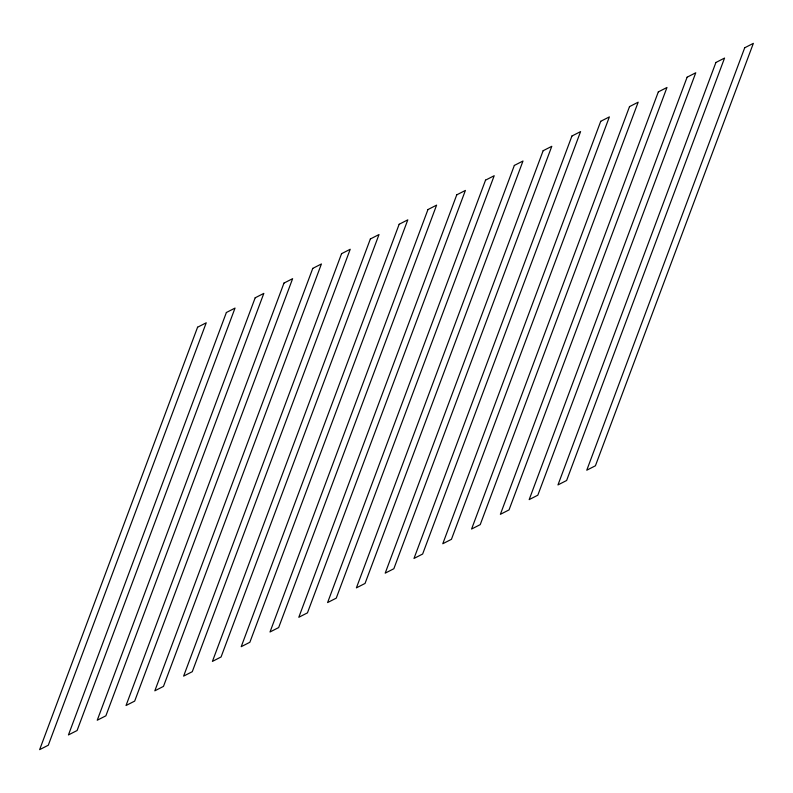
<?xml version="1.0" encoding="UTF-8"?>
<svg xmlns="http://www.w3.org/2000/svg" width="793" height="793" viewBox="0 0 793 793"><rect width="100%" height="100%" fill="white"/><g stroke="black" fill="none" stroke-linecap="round" stroke-linejoin="round"><path stroke-width="1.19" d="M197.586 327.212L39.65 749.633L48.294 745.222L206.23 322.801L197.586 327.212M226.382 312.501L68.446 734.933L77.09 730.522L235.025 308.09L226.382 312.501M255.177 297.801L97.242 720.222L105.885 715.811L263.821 293.39L255.177 297.801M283.973 283.091L126.037 705.512L134.681 701.101L292.617 278.68L283.973 283.091M312.769 268.381L154.833 690.812L163.477 686.391L321.413 263.97L312.769 268.381M341.565 253.681L183.629 676.102L192.273 671.691L350.209 249.27L341.565 253.681M370.361 238.971L212.425 661.392L221.069 656.981L379.004 234.559L370.361 238.971M399.157 224.26L241.221 646.682L249.864 642.271L407.8 219.849L399.157 224.26M427.952 209.56L270.016 631.981L278.66 627.57L436.596 205.139L427.952 209.56M456.748 194.85L298.812 617.271L307.456 612.86L465.392 190.439L456.748 194.85M485.544 180.14L327.608 602.561L336.252 598.15L494.188 175.729L485.544 180.14M514.34 165.43L356.404 587.861L365.048 583.44L522.984 161.019L514.34 165.43M543.136 150.729L385.2 573.151L393.843 568.74L551.779 146.318L543.136 150.729M571.931 136.019L413.996 558.441L422.639 554.029L580.575 131.608L571.931 136.019M600.727 121.309L442.791 543.73L451.435 539.319L609.371 116.898L600.727 121.309M629.523 106.609L471.587 529.03L480.231 524.619L638.167 102.188L629.523 106.609M658.319 91.899L500.383 514.32L509.027 509.909L666.963 87.488L658.319 91.899M687.115 77.189L529.179 499.61L537.823 495.199L695.758 72.778L687.115 77.189M715.91 62.478L557.975 484.91L566.618 480.499L724.554 58.067L715.91 62.478M744.706 47.778L586.77 470.199L595.414 465.788L753.35 43.367L744.706 47.778"/></g></svg>
